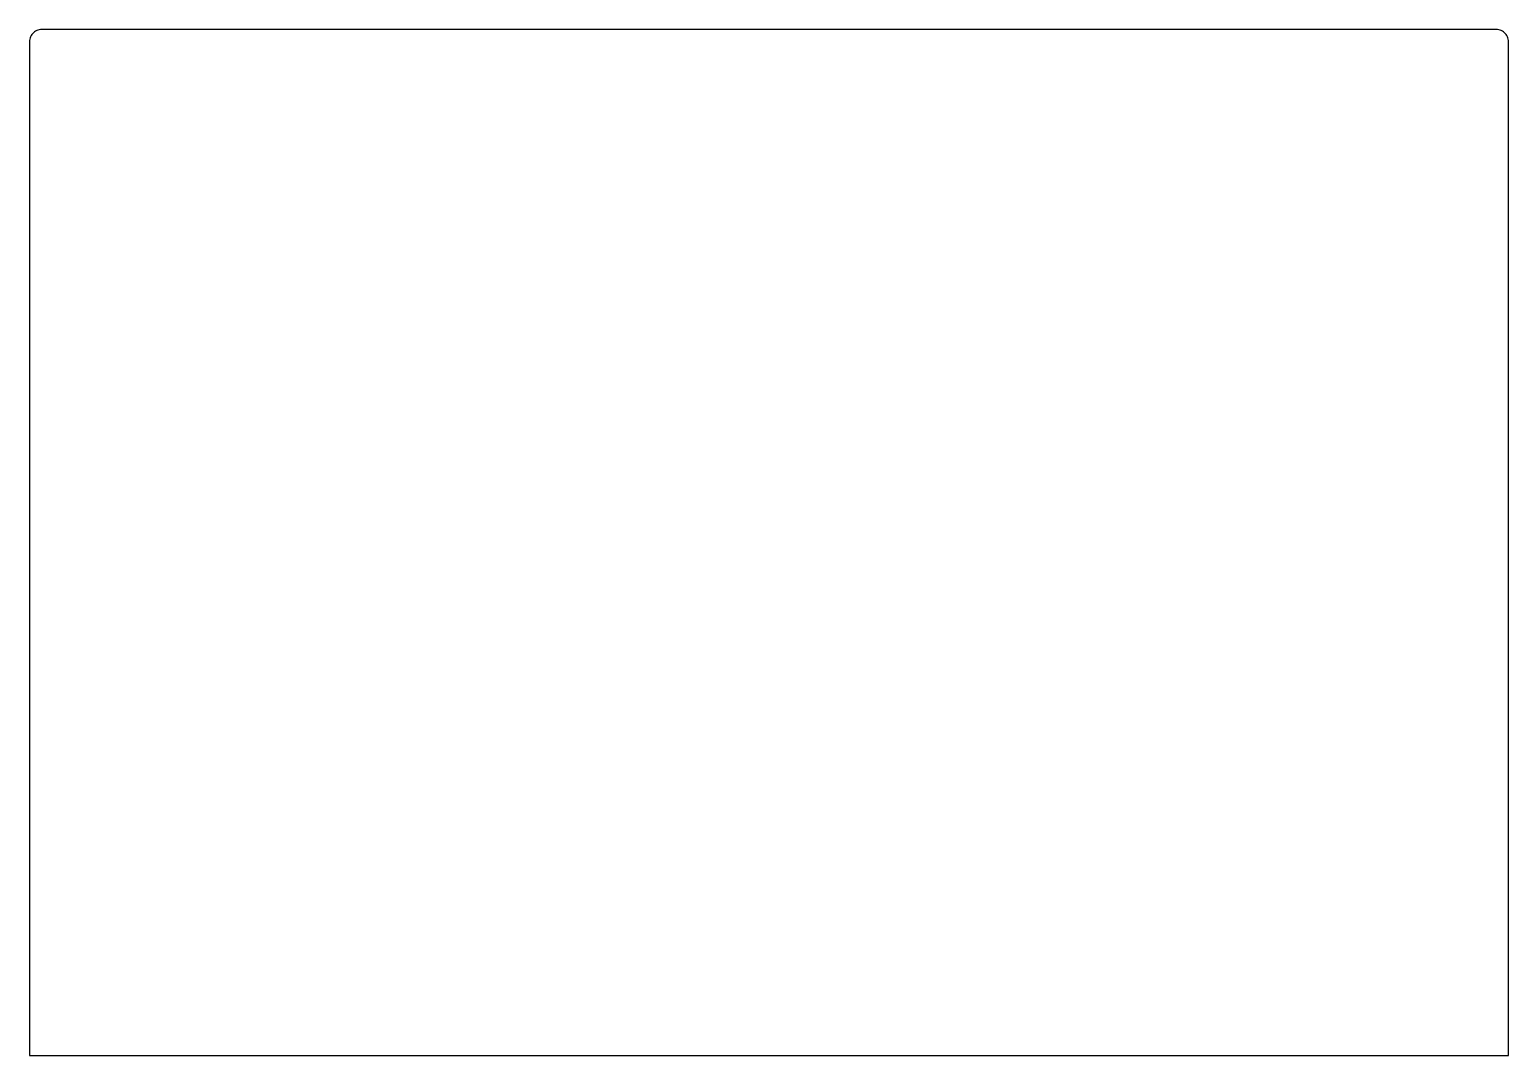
# Model space of a CAD drawing. Header units: metres. Extents: x -305 to 305, y -230 to 193.
import ezdxf

# ---------------------------------------------------------------- set-up
doc = ezdxf.new("R2010")
doc.units = ezdxf.units.M

msp = doc.modelspace()

# ---------------------------------------------------------------- linework, layer by layer
for p, q in [((-304.755, 189.545), (-304.891, 189.04)), ((-304.568, 190.034), (-304.755, 189.545)), ((-304.33, 190.5), (-304.568, 190.034)), ((-304.045, 190.939), (-304.33, 190.5)), ((-303.716, 191.346), (-304.045, 190.939)), ((-303.346, 191.716), (-303.716, 191.346)), ((-302.939, 192.045), (-303.346, 191.716)), ((-302.5, 192.33), (-302.939, 192.045)), ((-302.034, 192.568), (-302.5, 192.33)), ((-301.545, 192.755), (-302.034, 192.568)), ((-301.04, 192.891), (-301.545, 192.755)), ((-300.523, 192.973), (-301.04, 192.891)), ((-300, 193), (-300.523, 192.973)), ((300, 193), (-300, 193)), ((300.523, 192.973), (300, 193)), ((301.04, 192.891), (300.523, 192.973)), ((301.545, 192.755), (301.04, 192.891)), ((302.034, 192.568), (301.545, 192.755)), ((302.5, 192.33), (302.034, 192.568)), ((302.939, 192.045), (302.5, 192.33)), ((303.346, 191.716), (302.939, 192.045)), ((303.716, 191.346), (303.346, 191.716)), ((304.045, 190.939), (303.716, 191.346)), ((304.33, 190.5), (304.045, 190.939)), ((304.568, 190.034), (304.33, 190.5)), ((304.755, 189.545), (304.568, 190.034)), ((304.891, 189.04), (304.755, 189.545)), ((-304.973, 188.523), (-305, 188)), ((-305, 188), (-305, -230.375)), ((-304.891, 189.04), (-304.973, 188.523)), ((304.973, 188.523), (304.891, 189.04)), ((305, 188), (304.973, 188.523)), ((305, -230.375), (305, 188)), ((-305, -230.375), (305, -230.375))]:
    msp.add_line(p, q)

doc.saveas('drawing.dxf')
